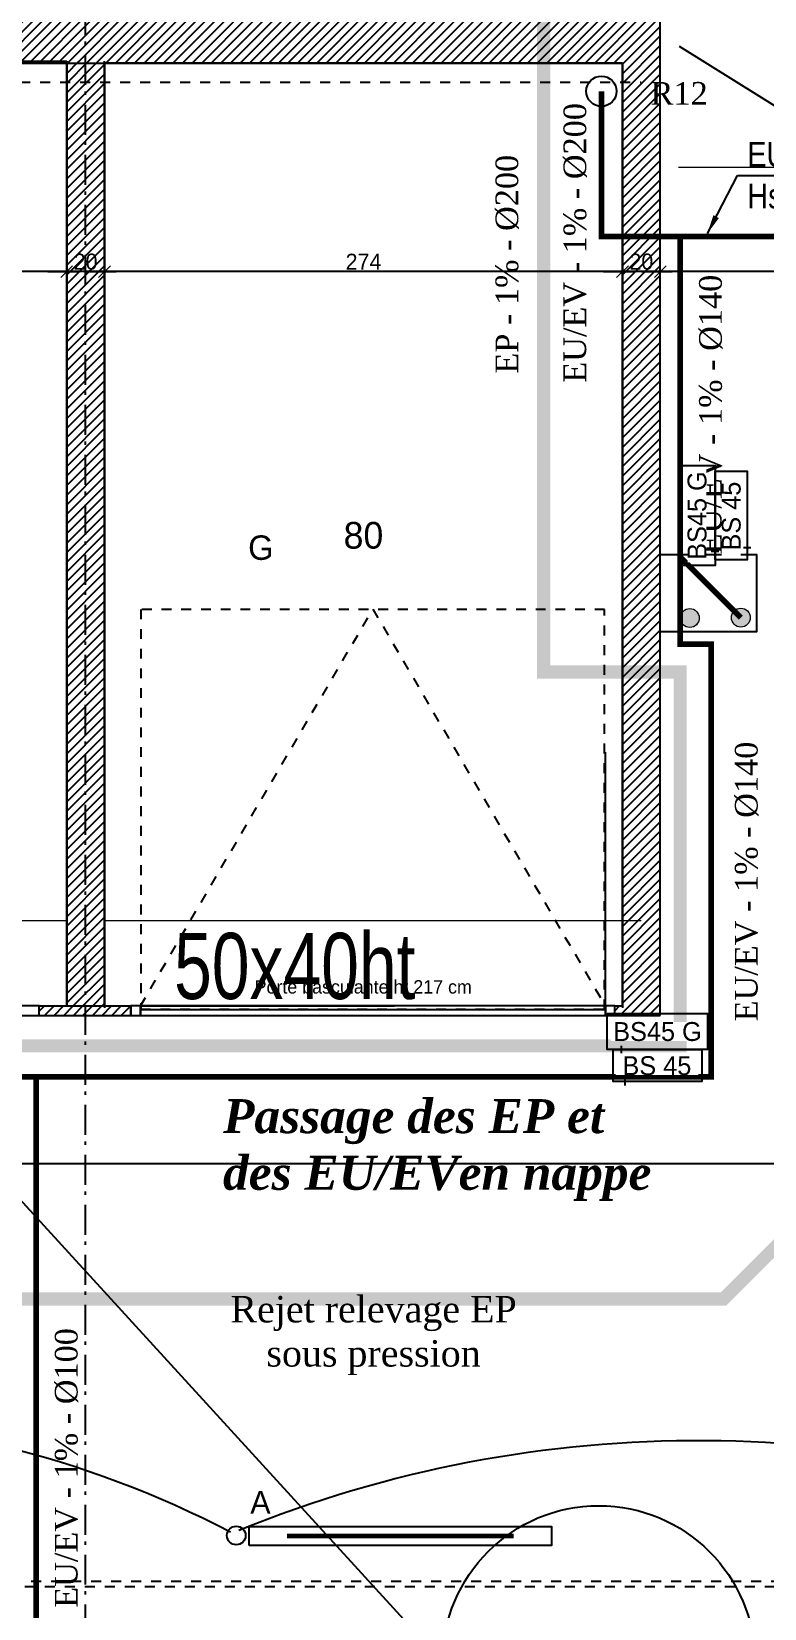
# Model space of a CAD drawing. Header units: centimetres. Extents: x 2452 to 16512, y -4226 to 6371.
# Drawn here: x 10388 to 10776, y 4067 to 4901 of the extents above; entities that cross this region are included whole.
import ezdxf

# ---------------------------------------------------------------- set-up
doc = ezdxf.new("R2010")
doc.units = ezdxf.units.CM
doc.header["$PDMODE"] = 67
for name, pattern in [('prlm_ep', [2.5, 1.25, -0.25, 0.25, -0.25, 0.25, -0.25]), ('prlm_eu', [2, 1.25, -0.25, 0.25, -0.25]), ('Style de ligne -1', [0.41664, 0.20828, -0.20836]), ('Style de ligne -6', [1.04164, 0.625, -0.20828, 0.06943, -0.13893]), ('VW-01', [0.41656, 0.20828, -0.20828])]:
    doc.linetypes.add(name, pattern=pattern)
doc.layers.get('0').update_dxf_attribs({"color": 252, "lineweight": 18})
for name, color, linetype, lineweight in [('01_poutres', 40, 'Continuous', 20), ('01_texte_repere', 252, 'Continuous', 20), ('prlm-ELEC-CFO', 1, 'Continuous', 25), ('prlm-ELEC-SSI', 6, 'Continuous', 25)]:
    doc.layers.add(name, color=color, linetype=linetype, lineweight=lineweight)
for name, color, linetype in [('01_texte', 252, 'Continuous'), ('B GÈnÈral_Hatch', 252, 'Continuous'), ('B Général', 252, 'Continuous'), ('C ANNOTATIONS-cotation', 252, 'Continuous'), ('C ANNOTATIONS-prestations', 252, 'Continuous'), ('prlm-BA', 30, 'Continuous'), ('prlm-EAU-EP', 141, 'Continuous'), ('prlm-EAU-EUEV', 25, 'Continuous'), ('prlm-GT', 242, 'Continuous')]:
    doc.layers.add(name, color=color, linetype=linetype)
doc.layers.add('prlm-ZEROPLOT', color=254, linetype='Continuous', plot=False)
doc.styles.add('CEDREP', font='GILC____.TTF')
doc.styles.add('Eurostile', font='Eurosti.TTF')
doc.styles.add('prlm-eau-ep', font='timesbi.ttf', dxfattribs={"height": 18})
doc.styles.add('prlm-eau-euev', font='pala.ttf', dxfattribs={"height": 18})
doc.styles.add('prlm-elec-cfo', font='comic.ttf', dxfattribs={"height": 12})
doc.styles.get("Standard").update_dxf_attribs({"font": 'isocp.shx', "height": 15})
doc.dimstyles.new('100é', dxfattribs={"dimtxt": 8.470801, "dimasz": 6.232178, "dimexe": 10, "dimexo": 25, "dimgap": 1, "dimtad": 1, "dimdec": 1, "dimtxsty": 'Eurostile', "dimblk": 'VW_SLASH', "dimblk1": 'VW_SLASH', "dimblk2": 'VW_SLASH', "dimcen": 0, "dimdle": 10, "dimazin": 0, "dimtfac": 1, "dimtdec": 1, "dimtix": 1, "dimtmove": 0, "dimatfit": 0, "dimldrblk": 'VW_FILLEDARROW', "dimfxl": 50.8, "dimfxlon": 1, "dimfrac": 2, "dimtolj": 1, "dimarcsym": 0})
doc.dimstyles.new('ISO-25', dxfattribs={"dimtxt": 2.5, "dimasz": 2.5, "dimexe": 1.25, "dimexo": 0.625, "dimtad": 1, "dimtxsty": 'Standard', "dimcen": 2.5, "dimadec": 0, "dimazin": 0, "dimtfac": 1, "dimtmove": 0, "dimatfit": 3, "dimfxl": 1, "dimarcsym": 0})
pattern_1 = [(45, (0, 0), (2.4253472, -2.6458333), [])]

# ---------------------------------------------------------------- blocks, each defined once
blk = doc.blocks.new('Parking Spaces-4')
at = {"layer": 'B Général', "linetype": 'Continuous'}
for p, q in [((0, 0), (0, 500)), ((287, 0), (287, 500)), ((287, 0), (287, 500)), ((574, 0), (574, 500)), ((0, 0), (287, 0)), ((287, 0), (574, 0))]:
    blk.add_line(p, q, dxfattribs=at)
at = {"layer": 'B Général', "extrusion": (0, 0, -1), "char_height": 14.118, "attachment_point": 5, "text_direction": (1, 0, 0), "line_spacing_factor": 0.894142, "style": 'Eurostile'}
for s, insert in [('78', (143.5, 250)), ('79', (430.5, 250))]:
    blk.add_mtext(s, dxfattribs=dict(at, insert=insert))
blk = doc.blocks.new('Parking Spaces-11')
at = {"layer": 'B Général', "linetype": 'Continuous'}
for p, q in [((0, 0), (0, 500)), ((274, 0), (274, 500)), ((0, 0), (274, 0))]:
    blk.add_line(p, q, dxfattribs=at)
at = {"layer": 'B Général', "insert": (137, 250), "char_height": 14.118, "attachment_point": 5, "rotation": 180, "line_spacing_factor": 0.894142, "style": 'Eurostile'}
blk.add_mtext('80', dxfattribs=at)
blk = doc.blocks.new('Groupe-110-1')
at = {"layer": 'B Général', "linetype": 'VW-01', "ltscale": 25.4}
for points, knots in [([(10601.06, 5358.78), (10682.91, 5362.34), (10764.76, 5365.89), (10770.94, 5365.39), (10777.11, 5364.89), (11221.19, 5329.13), (11282.79, 4896.95), (11283.5, 4891.98), (11284.21, 4887.01), (11299.49, 4517.04), (11314.77, 4147.08)], [0, 0, 0, 1, 1, 2, 2, 3, 3, 4, 4, 5, 5, 5]), ([(10605.39, 5258.88), (10684.15, 5262.29), (10762.91, 5265.71), (10766, 5265.46), (10769.08, 5265.21), (11133.47, 5235.87), (11183.79, 4882.84), (11184.14, 4880.35), (11184.5, 4877.87), (11199.68, 4510.41), (11214.86, 4142.95)], [0, 0, 0, 1, 1, 2, 2, 3, 3, 4, 4, 5, 5, 5]), ([(10609.73, 5158.97), (10685.39, 5162.25), (10761.06, 5165.54), (11045.75, 5142.61), (11084.79, 4868.72), (11099.87, 4503.77), (11114.94, 4138.82)], [0, 0, 0, 1, 1, 2, 2, 3, 3, 3])]:
    blk.add_open_spline(points, degree=2, knots=knots, dxfattribs=at)
blk = doc.blocks.new('xi.ev')
at = {"layer": 'prlm-EAU-EUEV', "linetype": 'ByBlock', "lineweight": -2}
h = blk.add_hatch(color=0, dxfattribs=at)
edge = h.paths.add_edge_path()
edge.add_arc((0, 0), 5, 0, 360)
at = {"layer": 'prlm-EAU-EUEV', "color": 0, "linetype": 'ByBlock', "lineweight": 5}
blk.add_circle((0, 0), 5, dxfattribs=at)
blk = doc.blocks.new('xi.eu')
at = {"layer": 'prlm-EAU-EUEV', "linetype": 'ByBlock', "lineweight": -2}
h = blk.add_hatch(color=0, dxfattribs=at)
edge = h.paths.add_edge_path()
edge.add_arc((0, 0), 5, 0, 360)
at = {"layer": 'prlm-EAU-EUEV', "color": 0, "linetype": 'ByBlock', "lineweight": 5}
blk.add_circle((0, 0), 5, dxfattribs=at)
blk = doc.blocks.new('A$C711F189D')
at = {"layer": '01_poutres', "color": 0}
for points in [[(1520.66, 1115), (2225.96, 1115)], [(1197, 716), (623, 716)], [(1501, 716), (1217, 716)], [(1501, 666), (619, 666)]]:
    blk.add_lwpolyline(points, dxfattribs=at)
at = {"layer": '01_texte', "color": 0}
for points in [[(1521, 1178.9), (2444.23, 603.23), (2240.96, 97)], [(623, 1170), (1395.83, 323.85)]]:
    blk.add_lwpolyline(points, dxfattribs=at)
blk.add_circle((1478.49, 323.85), 82.67, dxfattribs=at)
at = {"layer": '01_texte_repere', "color": 0, "insert": (1317.67, 674.19), "char_height": 35, "width": 164.8035, "attachment_point": 8, "rotation": 0.00017, "style": 'CEDREP'}
blk.add_mtext('50x40ht ', dxfattribs=at)
blk = doc.blocks.new('xi.lumA')
at = {"layer": 'prlm-ELEC-CFO', "color": 0, "linetype": 'ByBlock', "lineweight": -2, "ltscale": 50}
blk.add_lwpolyline([(-80, -5), (-80, 5), (80, 5), (80, -5)], close=True, dxfattribs=at)
at = {"layer": 'prlm-ELEC-CFO', "color": 0, "linetype": 'ByBlock', "lineweight": 5, "ltscale": 50, "const_width": 2.6}
blk.add_lwpolyline([(-60, 0), (60, 0), (60, 0)], dxfattribs=at)
blk = doc.blocks.new('xi.bs45')
at = {"layer": 'prlm-ELEC-SSI', "color": 0, "linetype": 'ByBlock', "lineweight": -2}
blk.add_lwpolyline([(-23.46, 17), (23.46, 17), (23.46, 0), (-23.46, 0)], close=True, dxfattribs=at)
at = {"layer": 'prlm-ZEROPLOT', "color": 254, "linetype": 'ByBlock', "lineweight": -2}
blk.add_lwpolyline([(-17, -1.98), (-17, 2.02)], dxfattribs=at)
at = {"layer": 'prlm-ELEC-SSI', "color": 0, "linetype": 'ByBlock', "lineweight": -2, "insert": (-0.24, 8.39), "char_height": 10, "width": 43.7694, "attachment_point": 5, "style": 'prlm-elec-cfo', "bg_fill": 3, "box_fill_scale": 1, "bg_fill_color": 256, "bg_fill_transparency": 0}
blk.add_mtext('BS 45', dxfattribs=at)
blk = doc.blocks.new('xi.bs45g')
at = {"layer": 'prlm-ELEC-SSI', "color": 0, "linetype": 'ByBlock', "lineweight": -2}
blk.add_lwpolyline([(-26.46, 19), (26.46, 19), (26.46, 0), (-26.46, 0)], close=True, dxfattribs=at)
at = {"layer": 'prlm-ZEROPLOT', "color": 254, "linetype": 'ByBlock', "lineweight": -2}
blk.add_lwpolyline([(-19, -2), (-19, 2)], dxfattribs=at)
at = {"layer": 'prlm-ELEC-SSI', "color": 0, "linetype": 'ByBlock', "lineweight": -2, "insert": (0.06, 9.46), "char_height": 10, "width": 49.6606, "attachment_point": 5, "style": 'prlm-elec-cfo', "bg_fill": 3, "box_fill_scale": 1, "bg_fill_color": 256, "bg_fill_transparency": 0}
blk.add_mtext('BS45 G', dxfattribs=at)
blk = doc.blocks.new('VW_SLASH')
at = {"linetype": 'ByBlock', "lineweight": -2}
blk.add_line((1.6, 0), (-1, 0), dxfattribs=at)
at = {"lineweight": 20, "flags": 128}
blk.add_lwpolyline([(0.5, 0.5), (-0.5, -0.5)], dxfattribs=at)
blk = doc.blocks.new('*D280')
at = {"layer": 'C ANNOTATIONS-cotation', "color": 0, "linetype": 'Continuous', "lineweight": -2, "transparency": 16777216}
blk.add_line((10400.27, 4774.06), (10128.23, 4774.06), dxfattribs=at)
at = {"layer": 'Defpoints', "color": 0, "linetype": 'Continuous', "transparency": 16777216}
for p in [(10122, 4790.06), (10122, 4774.06), (10406.5, 4760.45)]:
    blk.add_point(p, dxfattribs=at)
at = {"layer": 'C ANNOTATIONS-cotation', "color": 0, "linetype": 'Continuous', "lineweight": -2, "transparency": 16777216, "xscale": 6.232177734375, "yscale": 6.232177734375, "zscale": 6.232177734375, "rotation": 180}
blk.add_blockref('VW_SLASH', (10122, 4774.06), dxfattribs=at)
at = {"layer": 'C ANNOTATIONS-cotation', "color": 0, "linetype": 'Continuous', "lineweight": -2, "transparency": 16777216, "xscale": 6.232177734375, "yscale": 6.232177734375, "zscale": 6.232177734375}
blk.add_blockref('VW_SLASH', (10406.5, 4774.06), dxfattribs=at)
at = {"layer": 'C ANNOTATIONS-cotation', "color": 0, "linetype": 'Continuous', "lineweight": 5, "transparency": 16777216, "insert": (10264.25, 4779.29), "char_height": 8.471, "attachment_point": 5, "style": 'Eurostile'}
blk.add_mtext('\\A1;284', dxfattribs=at)
blk = doc.blocks.new('VW_FILLEDARROW')
at = {"linetype": 'Continuous'}
blk.add_hatch(color=250, dxfattribs=at).paths.add_polyline_path([(-1.6, 0.43), (0, 0), (-1.6, -0.43)])
at = {"flags": 128}
blk.add_lwpolyline([(-1.6, 0.43), (0, 0), (-1.6, -0.43)], close=True, dxfattribs=at)
blk = doc.blocks.new('*D281')
at = {"layer": 'C ANNOTATIONS-cotation', "color": 0, "linetype": 'Continuous', "lineweight": -2, "transparency": 16777216}
blk.add_line((10420.27, 4774.06), (10412.73, 4774.06), dxfattribs=at)
at = {"layer": 'Defpoints', "color": 0, "linetype": 'Continuous', "transparency": 16777216}
for p in [(10406.5, 4774.06), (10426.5, 4766.7), (10406.5, 4760.45)]:
    blk.add_point(p, dxfattribs=at)
at = {"layer": 'C ANNOTATIONS-cotation', "color": 0, "linetype": 'Continuous', "lineweight": -2, "transparency": 16777216, "xscale": 6.232177734375, "yscale": 6.232177734375, "zscale": 6.232177734375, "rotation": 180}
blk.add_blockref('VW_SLASH', (10406.5, 4774.06), dxfattribs=at)
at = {"layer": 'C ANNOTATIONS-cotation', "color": 0, "linetype": 'Continuous', "lineweight": -2, "transparency": 16777216, "xscale": 6.232177734375, "yscale": 6.232177734375, "zscale": 6.232177734375}
blk.add_blockref('VW_SLASH', (10426.5, 4774.06), dxfattribs=at)
at = {"layer": 'C ANNOTATIONS-cotation', "color": 0, "linetype": 'Continuous', "lineweight": 5, "transparency": 16777216, "insert": (10416.5, 4779.29), "char_height": 8.471, "attachment_point": 5, "style": 'Eurostile'}
blk.add_mtext('\\A1;20', dxfattribs=at)
blk = doc.blocks.new('*D282')
at = {"layer": 'C ANNOTATIONS-cotation', "color": 0, "linetype": 'Continuous', "lineweight": -2, "transparency": 16777216}
blk.add_line((10694.27, 4774.06), (10432.73, 4774.06), dxfattribs=at)
at = {"layer": 'Defpoints', "color": 0, "linetype": 'Continuous', "transparency": 16777216}
for p in [(10700.5, 4840.06), (10426.5, 4774.06), (10426.5, 4766.7)]:
    blk.add_point(p, dxfattribs=at)
at = {"layer": 'C ANNOTATIONS-cotation', "color": 0, "linetype": 'Continuous', "lineweight": -2, "transparency": 16777216, "xscale": 6.232177734375, "yscale": 6.232177734375, "zscale": 6.232177734375, "rotation": 180}
blk.add_blockref('VW_SLASH', (10426.5, 4774.06), dxfattribs=at)
at = {"layer": 'C ANNOTATIONS-cotation', "color": 0, "linetype": 'Continuous', "lineweight": -2, "transparency": 16777216, "xscale": 6.232177734375, "yscale": 6.232177734375, "zscale": 6.232177734375}
blk.add_blockref('VW_SLASH', (10700.5, 4774.06), dxfattribs=at)
at = {"layer": 'C ANNOTATIONS-cotation', "color": 0, "linetype": 'Continuous', "lineweight": 5, "transparency": 16777216, "insert": (10563.5, 4779.29), "char_height": 8.471, "attachment_point": 5, "style": 'Eurostile'}
blk.add_mtext('\\A1;274', dxfattribs=at)
blk = doc.blocks.new('*D283')
at = {"layer": 'C ANNOTATIONS-cotation', "color": 0, "linetype": 'Continuous', "lineweight": -2, "transparency": 16777216}
blk.add_line((10714.27, 4774.06), (10706.73, 4774.06), dxfattribs=at)
at = {"layer": 'Defpoints', "color": 0, "linetype": 'Continuous', "transparency": 16777216}
for p in [(10700.5, 4840.06), (10720.5, 4840.06), (10700.5, 4774.06)]:
    blk.add_point(p, dxfattribs=at)
at = {"layer": 'C ANNOTATIONS-cotation', "color": 0, "linetype": 'Continuous', "lineweight": -2, "transparency": 16777216, "xscale": 6.232177734375, "yscale": 6.232177734375, "zscale": 6.232177734375, "rotation": 180}
blk.add_blockref('VW_SLASH', (10700.5, 4774.06), dxfattribs=at)
at = {"layer": 'C ANNOTATIONS-cotation', "color": 0, "linetype": 'Continuous', "lineweight": -2, "transparency": 16777216, "xscale": 6.232177734375, "yscale": 6.232177734375, "zscale": 6.232177734375}
blk.add_blockref('VW_SLASH', (10720.5, 4774.06), dxfattribs=at)
at = {"layer": 'C ANNOTATIONS-cotation', "color": 0, "linetype": 'Continuous', "lineweight": 5, "transparency": 16777216, "insert": (10710.5, 4779.29), "char_height": 8.471, "attachment_point": 5, "style": 'Eurostile'}
blk.add_mtext('\\A1;20', dxfattribs=at)
blk = doc.blocks.new('*D342')
at = {"layer": 'C ANNOTATIONS-cotation', "color": 0, "linetype": 'Continuous', "lineweight": -2, "transparency": 16777216}
blk.add_line((11429.23, 4774.06), (10726.73, 4774.06), dxfattribs=at)
at = {"layer": 'Defpoints', "color": 0, "linetype": 'Continuous', "transparency": 16777216}
for p in [(10720.5, 4774.06), (10720.5, 4692.06), (11435.46, 4692.06)]:
    blk.add_point(p, dxfattribs=at)
at = {"layer": 'C ANNOTATIONS-cotation', "color": 0, "linetype": 'Continuous', "lineweight": -2, "transparency": 16777216, "xscale": 6.232177734375, "yscale": 6.232177734375, "zscale": 6.232177734375, "rotation": 180}
blk.add_blockref('VW_SLASH', (10720.5, 4774.06), dxfattribs=at)
at = {"layer": 'C ANNOTATIONS-cotation', "color": 0, "linetype": 'Continuous', "lineweight": -2, "transparency": 16777216, "xscale": 6.232177734375, "yscale": 6.232177734375, "zscale": 6.232177734375}
blk.add_blockref('VW_SLASH', (11435.46, 4774.06), dxfattribs=at)
at = {"layer": 'C ANNOTATIONS-cotation', "color": 0, "linetype": 'Continuous', "lineweight": 5, "transparency": 16777216, "insert": (11077.98, 4779.29), "char_height": 8.471, "attachment_point": 5, "style": 'Eurostile'}
blk.add_mtext('\\A1;715', dxfattribs=at)
blk = doc.blocks.new('*D349')
at = {"layer": 'C ANNOTATIONS-cotation', "color": 0, "linetype": 'Continuous', "lineweight": -2, "transparency": 16777216}
blk.add_line((11934.23, 4301.92), (9818.73, 4301.92), dxfattribs=at)
at = {"layer": 'Defpoints', "color": 0, "linetype": 'Continuous', "transparency": 16777216}
for p in [(9812.5, 4380.45), (9812.5, 4301.92), (11940.46, 4194.45)]:
    blk.add_point(p, dxfattribs=at)
at = {"layer": 'C ANNOTATIONS-cotation', "color": 0, "linetype": 'Continuous', "lineweight": -2, "transparency": 16777216, "xscale": 6.232177734375, "yscale": 6.232177734375, "zscale": 6.232177734375, "rotation": 180}
blk.add_blockref('VW_SLASH', (9812.5, 4301.92), dxfattribs=at)
at = {"layer": 'C ANNOTATIONS-cotation', "color": 0, "linetype": 'Continuous', "lineweight": -2, "transparency": 16777216, "xscale": 6.232177734375, "yscale": 6.232177734375, "zscale": 6.232177734375}
blk.add_blockref('VW_SLASH', (11940.46, 4301.92), dxfattribs=at)
at = {"layer": 'C ANNOTATIONS-cotation', "color": 0, "linetype": 'Continuous', "lineweight": 5, "transparency": 16777216, "insert": (10876.48, 4307.16), "char_height": 8.471, "attachment_point": 5, "style": 'Eurostile'}
blk.add_mtext('\\A1;2128', dxfattribs=at)

msp = doc.modelspace()

# ---------------------------------------------------------------- hatches: boundary and pattern name
at = {"layer": 'B GÈnÈral_Hatch', "linetype": 'Continuous'}
h = msp.add_hatch(dxfattribs=at)
h.set_pattern_fill('50_BETON', color=256, style=0, pattern_type=2)
h.set_pattern_definition(pattern_1)
h.paths.add_polyline_path([(10700.48, 4884.39), (10720.48, 4909.39), (9812.48, 4909.39), (9832.48, 4884.39)])
h = msp.add_hatch(dxfattribs=at)
h.set_pattern_fill('50_BETON', color=256, style=0, pattern_type=2)
h.set_pattern_definition(pattern_1)
h.paths.add_polyline_path([(10720.48, 4909.39), (10700.48, 4884.39), (10700.48, 4385.39), (10720.48, 4380.39)])
h = msp.add_hatch(dxfattribs=at)
h.set_pattern_fill('50_BETON', color=256, style=0, pattern_type=2)
h.set_pattern_definition(pattern_1)
h.paths.add_polyline_path([(10406.48, 4385.39), (10426.48, 4385.36), (10426.48, 4885.39), (10406.48, 4885.39)])
h = msp.add_hatch(dxfattribs=at)
h.set_pattern_fill('50_BETON', color=256, style=0, pattern_type=2)
h.set_pattern_definition(pattern_1)
h.paths.add_polyline_path([(10391.98, 4385.39), (10391.98, 4380.39), (10440.48, 4380.39), (10440.48, 4385.39)])
h = msp.add_hatch(dxfattribs=at)
h.set_pattern_fill('50_BETON', color=256, style=0, pattern_type=2)
h.set_pattern_definition(pattern_1)
h.paths.add_polyline_path([(10720.48, 4380.39), (10700.48, 4385.39), (10696.48, 4385.39), (10696.48, 4380.39)])

# ---------------------------------------------------------------- linework, layer by layer
at = {"layer": 'B Général', "linetype": 'Style de ligne -6', "ltscale": 25.4}
msp.add_line((10416.48, 3285.39), (10416.48, 5820.39), dxfattribs=at)
at = {"layer": 'B Général', "linetype": 'Continuous', "lineweight": 18}
for p, q in [((10720.48, 4380.39), (10720.48, 4909.39)), ((9832.48, 4884.39), (10700.48, 4884.39)), ((10406.48, 4385.39), (10406.48, 4885.39)), ((10426.48, 4385.36), (10426.48, 4885.39)), ((10700.48, 4385.39), (10700.48, 4884.39)), ((10391.98, 4385.39), (10440.48, 4385.39)), ((10696.48, 4385.39), (10700.48, 4385.39)), ((10391.98, 4380.39), (10440.48, 4380.39)), ((10696.48, 4380.39), (10720.48, 4380.39))]:
    msp.add_line(p, q, dxfattribs=at)
at = {"layer": 'B Général', "linetype": 'Continuous'}
for p, q in [((10720.48, 4380.39), (10720.48, 4909.39)), ((9832.48, 4884.39), (10700.48, 4884.39)), ((10406.48, 4385.39), (10406.48, 4885.39)), ((10426.48, 4385.36), (10426.48, 4885.39)), ((10700.48, 4385.39), (10700.48, 4884.39)), ((10391.98, 4385.39), (10135.98, 4385.39)), ((10391.98, 4385.39), (10440.48, 4385.39)), ((10391.98, 4380.39), (10391.98, 4385.39)), ((10391.98, 4380.39), (10391.98, 4385.39)), ((10426.48, 4385.36), (10406.48, 4385.39)), ((10440.48, 4380.39), (10440.48, 4385.39)), ((10440.48, 4385.39), (10440.48, 4380.39)), ((10445.48, 4383.39), (10445.48, 4380.39)), ((10696.48, 4385.39), (10700.48, 4385.39)), ((10696.48, 4380.39), (10696.48, 4385.39)), ((10135.98, 4380.39), (10391.98, 4380.39)), ((10370.48, 4380.39), (10700.48, 4380.39)), ((10391.98, 4380.39), (10440.48, 4380.39)), ((10696.48, 4380.39), (10720.48, 4380.39))]:
    msp.add_line(p, q, dxfattribs=at)
at = {"layer": 'B Général', "linetype": 'VW-01', "ltscale": 25.4}
msp.add_line((9810.48, 4874.39), (10710.48, 4874.39), dxfattribs=at)
at = {"layer": 'B Général', "linetype": 'Style de ligne -1', "ltscale": 25.4}
msp.add_line((10445.48, 4385.39), (10568.48, 4595.39), dxfattribs=at)
at = {"layer": 'B Général'}
for p, q in [((10391.98, 4385.39), (10386.98, 4385.39)), ((10391.98, 4380.39), (10391.98, 4385.39)), ((10445.48, 4385.39), (10440.48, 4385.39)), ((10440.48, 4385.39), (10440.48, 4380.39)), ((10445.48, 4380.39), (10445.48, 4385.39)), ((10386.98, 4380.39), (10391.98, 4380.39)), ((10440.48, 4380.39), (10445.48, 4380.39))]:
    msp.add_line(p, q, dxfattribs=at)
at = {"layer": 'C ANNOTATIONS-cotation', "linetype": 'VW-01', "ltscale": 25.4, "flags": 128}
msp.add_lwpolyline([(7086.48, 4080.89), (11434.6, 4080.89), (11434.6, 4077.89), (7086.48, 4077.89)], close=True, dxfattribs=at)
at = {"layer": 'prlm-EAU-EP', "linetype": 'prlm_ep', "ltscale": 20, "const_width": 7, "flags": 128}
msp.add_lwpolyline([(9528.34, 2927.19), (9528.34, 3992.46), (9766.18, 4230.31), (10753.97, 4230.31), (11425.78, 4902.12), (11425.78, 5186.78), (11557.28, 5186.78)], dxfattribs=at)
at = {"layer": 'prlm-EAU-EP', "linetype": 'prlm_ep', "ltscale": 20, "flags": 128}
msp.add_lwpolyline([(11377.2, 5180.18, 7, 7, 0), (11125.65, 4928.64, 7, 7, 0), (10658.88, 4928.64, 7, 7, 0), (10658.88, 4562.13, 7, 7, 0), (10731.02, 4562.13, 7, 7, 0), (10731.02, 4364.27, 7, 7, 0), (9943.87, 4364.27, 7, 7, 0), (9548.63, 3969.02, 7, 7, 0), (9548.63, 3287.13, 0, 0, 0)], format="xyseb", dxfattribs=at)
at = {"layer": 'prlm-EAU-EUEV', "linetype": 'prlm_eu', "ltscale": 50, "const_width": 3, "flags": 128}
for points in [[(10689.38, 4869.5), (10689.38, 4792.61), (10731.02, 4792.61)], [(9098.05, 2959.2), (9567.51, 3428.67), (9567.51, 3948.48), (9966.91, 4347.88), (10747.51, 4347.88), (10747.51, 4576.91), (10731.02, 4576.91), (10731.02, 4792.61)], [(10731.02, 4792.61), (11454.45, 4792.61)], [(10763.14, 4590.91), (10731.02, 4623.03)], [(10644.51, 3718.65), (10390.32, 3718.65), (10390.32, 4347.88)]]:
    msp.add_lwpolyline(points, dxfattribs=at)
at = {"layer": 'prlm-EAU-EUEV'}
msp.add_circle((10689.38, 4869.5), 8, dxfattribs=at)
at = {"layer": 'prlm-ELEC-CFO', "ltscale": 25}
msp.add_circle((10496.19, 4105.15), 4.91, dxfattribs=at)
msp.add_arc((10243.75, 3628.31), 539.69, 62.47158, 117.11878, dxfattribs=at)
at = {"layer": 'prlm-GT'}
msp.add_lwpolyline([(10720.48, 4624.39), (10771.48, 4624.39), (10771.48, 4583.39), (10720.48, 4583.39)], close=True, dxfattribs=at)

# ---------------------------------------------------------------- block references
at = {"layer": 'B Général'}
msp.add_blockref('Groupe-110-1', (0, 0), dxfattribs=at)
at = {"layer": 'B Général', "xscale": -1, "rotation": 180}
msp.add_blockref('Parking Spaces-4', (9832.48, 4885.39), dxfattribs=at)
at = {"layer": 'B Général', "rotation": 180}
msp.add_blockref('Parking Spaces-11', (10700.48, 4884.39), dxfattribs=at)
at = {"layer": 'prlm-BA'}
msp.add_blockref('A$C711F189D', (9209.48, 3714.39), dxfattribs=at)
at = {"layer": 'prlm-EAU-EUEV', "ltscale": 50}
for name, p, rotation in [('xi.eu', (10736.14, 4590.71), 45), ('xi.ev', (10763.14, 4590.91), 10.53819333935971)]:
    msp.add_blockref(name, p, dxfattribs=dict(at, rotation=rotation))
at = {"layer": 'prlm-ELEC-CFO'}
msp.add_blockref('xi.lumA', (10582.96, 4104.89), dxfattribs=at)

# ---------------------------------------------------------------- texts
at = {"layer": 'B Général', "insert": (10502.48, 4621.31), "char_height": 12.94, "attachment_point": 7, "rotation": 0, "line_spacing_factor": 0.894142, "style": 'Eurostile'}
msp.add_mtext('G', dxfattribs=at)
at = {"layer": 'C ANNOTATIONS-prestations', "insert": (10505.9, 4391.87), "char_height": 7.059, "attachment_point": 7, "rotation": 0, "line_spacing_factor": 0.894142, "style": 'Eurostile'}
msp.add_mtext('Porte basculante ht 217 cm', dxfattribs=at)
at = {"layer": 'prlm-EAU-EP', "insert": (10633.34, 4720.06), "char_height": 12, "width": 151.0859, "attachment_point": 1, "rotation": 90, "style": 'prlm-eau-euev'}
msp.add_mtext('EP - 1% - %%C200', dxfattribs=at)
at = {"layer": 'prlm-EAU-EP', "insert": (10489.22, 4336.09), "char_height": 18, "attachment_point": 1, "style": 'prlm-eau-ep'}
msp.add_mtext_dynamic_manual_height_columns('Passage des EP et des EU/EVen nappe', width=233.8342, gutter_width=90, heights=[0], dxfattribs=at)
at = {"layer": 'prlm-EAU-EP', "color": 1, "linetype": 'prlm_ep', "ltscale": 20, "insert": (10568.83, 4210.95), "char_height": 14, "width": 164.785, "attachment_point": 5, "style": 'prlm-eau-euev'}
msp.add_mtext('Rejet relevage EP sous pression', dxfattribs=at)
at = {"layer": 'prlm-EAU-EUEV', "style": 'prlm-eau-euev'}
for s, insert, char_height, width, attachment_point in [('R12', (10715.4, 4874.39), 12, 190.7565, 1), ('\\pxt15000;{\\fArial Narrow|b0|i0|c0|p34;EU/EV fe= -13.27 / 0.00 Hsfe= 2.20 m}', (10766.64, 4824.99), 13.2, 176.441, 4)]:
    msp.add_mtext(s, dxfattribs=dict(at, insert=insert, char_height=char_height, width=width, attachment_point=attachment_point))
at = {"layer": 'prlm-EAU-EUEV', "char_height": 12, "width": 190.7565, "attachment_point": 1, "rotation": 90, "style": 'prlm-eau-euev'}
for s, insert in [('EU/EV - 1% - %%C200', (10669.31, 4715.26)), ('EU/EV - 1% - %%C140', (10741.05, 4624.39)), ('EU/EV - 1% - %%C140', (10760, 4377.26)), ('EU/EV - 1% - %%C100', (10400.24, 4066.9))]:
    msp.add_mtext(s, dxfattribs=dict(at, insert=insert))

# ---------------------------------------------------------------- dimensions: what is measured, and where the dimension line sits
at = {"layer": 'C ANNOTATIONS-cotation', "color": 7, "linetype": 'Continuous', "lineweight": 5}
for base, p1, p2, picture, middle in [((10426.5, 4774.06), (10700.5, 4840.06), (10426.5, 4766.7), '*D282', (10563.5, 4779.29)), ((10700.5, 4774.06), (10720.5, 4840.06), (10700.5, 4840.06), '*D283', (10710.5, 4779.29)), ((10122.00116, 4774.05921), (10406.50115, 4760.44811), (10122.00116, 4790.05921), '*D280', (10264.25116, 4779.29461)), ((10406.5, 4774.06), (10426.5, 4766.7), (10406.5, 4760.45), '*D281', (10416.5, 4779.29)), ((10720.5, 4774.06), (11435.46, 4692.06), (10720.5, 4692.06), '*D342', (11077.98, 4779.29))]:
    dim = msp.add_linear_dim(base=base, p1=p1, p2=p2, dimstyle='100é', override={"dimtxt": 8.470801, "dimdec": 0, "dimpost": '<>', "dimtxsty": 'Eurostile', "dimse1": 1, "dimse2": 1, "dimtmove": 2}, dxfattribs=at)
    dim.commit()
    dim.dimension.update_dxf_attribs({"geometry": picture, "text_midpoint": middle})

# ---------------------------------------------------------------- leaders
at = {"layer": 'prlm-EAU-EUEV'}
msp.add_leader([(10745.45, 4794.26), (10761.38, 4824.99), (10833.12, 4824.99)], dimstyle='ISO-25', override={"dimasz": 10, "dimgap": 0.625, "dimtad": 0}, dxfattribs=at)

# ---------------------------------------------------------------- next in the draw order: block references
at = {"layer": 'prlm-ELEC-SSI', "rotation": 90}
msp.add_blockref('xi.bs45', (10766.48, 4644.89), dxfattribs=at)
at = {"layer": 'prlm-ELEC-SSI'}
msp.add_blockref('xi.bs45', (10718.96, 4345.34), dxfattribs=at)

# ---------------------------------------------------------------- next in the draw order: texts
at = {"layer": 'prlm-ELEC-CFO', "lineweight": 20, "insert": (10508.98, 4128.74), "char_height": 12, "attachment_point": 2, "line_spacing_factor": 0.8, "style": 'prlm-elec-cfo', "bg_fill": 3, "box_fill_scale": 0.95, "bg_fill_color": 256, "bg_fill_transparency": 0}
msp.add_mtext('A', dxfattribs=at)

# ---------------------------------------------------------------- next in the draw order: linework, layer by layer
at = {"layer": 'prlm-ELEC-CFO', "ltscale": 25}
msp.add_arc((10740.19, 3512.72), 642.6, 66.99925, 112.17856, dxfattribs=at)

# ---------------------------------------------------------------- next in the draw order: block references
at = {"layer": 'prlm-ELEC-SSI', "rotation": 90}
msp.add_blockref('xi.bs45g', (10749.48, 4644.89), dxfattribs=at)
at = {"layer": 'prlm-ELEC-SSI'}
msp.add_blockref('xi.bs45g', (10718.96, 4362.34), dxfattribs=at)

# ---------------------------------------------------------------- next in the draw order: linework, layer by layer
at = {"layer": 'B Général', "linetype": 'Style de ligne -1', "ltscale": 25.4}
msp.add_line((10568.48, 4595.39), (10691.48, 4385.39), dxfattribs=at)
at = {"layer": 'B Général', "linetype": 'Style de ligne -1', "ltscale": 645.16}
for p, q in [((10691.48, 4385.39), (10691.48, 4595.39)), ((10445.48, 4385.39), (10691.48, 4385.39))]:
    msp.add_line(p, q, dxfattribs=at)
at = {"layer": 'B Général', "linetype": 'Continuous'}
for p, q in [((10696.48, 4385.39), (10440.48, 4385.39)), ((10691.48, 4383.39), (10445.48, 4383.39)), ((10691.48, 4380.39), (10691.48, 4383.39)), ((10696.48, 4380.39), (10696.48, 4385.39)), ((10440.48, 4380.39), (10696.48, 4380.39)), ((10445.48, 4380.39), (10691.48, 4380.39))]:
    msp.add_line(p, q, dxfattribs=at)
at = {"layer": 'B Général'}
for p, q in [((10696.48, 4385.39), (10691.48, 4385.39)), ((10691.48, 4385.39), (10691.48, 4380.39)), ((10696.48, 4380.39), (10696.48, 4385.39)), ((10691.48, 4380.39), (10696.48, 4380.39))]:
    msp.add_line(p, q, dxfattribs=at)
at = {"layer": 'B Général', "linetype": 'Style de ligne -1', "ltscale": 25}
msp.add_lwpolyline([(10691.07, 4595.28), (10445.66, 4595.28), (10445.66, 4383.64), (10691.07, 4383.64)], close=True, dxfattribs=at)

# ---------------------------------------------------------------- next in the draw order: dimensions: what is measured, and where the dimension line sits
at = {"layer": 'C ANNOTATIONS-cotation', "color": 7, "linetype": 'Continuous', "lineweight": 5}
dim = msp.add_linear_dim(base=(9812.5, 4301.92), p1=(11940.46, 4194.45), p2=(9812.5, 4380.45), dimstyle='100é', override={"dimtxt": 8.470801, "dimdec": 0, "dimpost": '<>', "dimtxsty": 'Eurostile', "dimse1": 1, "dimse2": 1, "dimtmove": 2}, dxfattribs=at)
dim.commit()
dim.dimension.update_dxf_attribs({"geometry": '*D349', "text_midpoint": (10876.48, 4307.16)})

doc.saveas('drawing.dxf')
